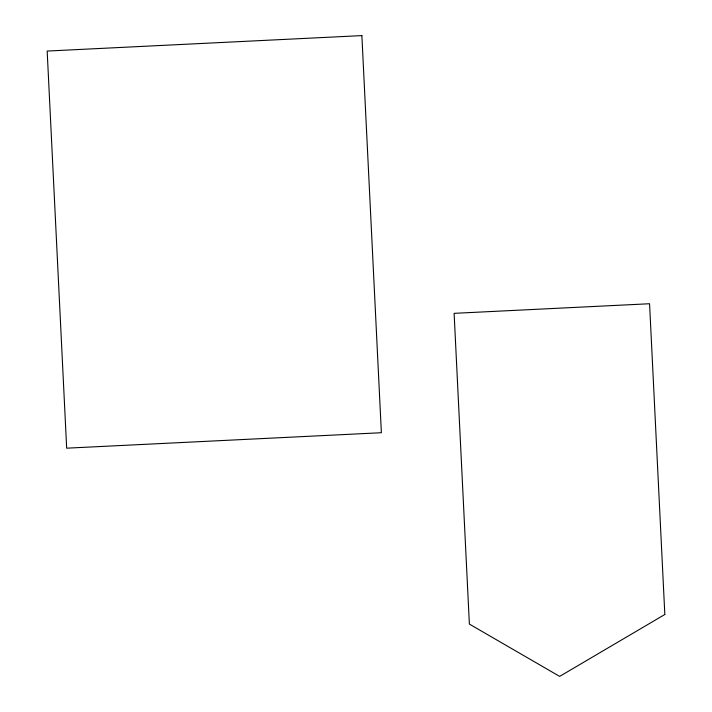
<?xml version="1.0" encoding="UTF-8"?>
<svg xmlns="http://www.w3.org/2000/svg" width="712" height="712" viewBox="0 0 712 712"><rect width="100%" height="100%" fill="white"/><g stroke="black" fill="none" stroke-linecap="round" stroke-linejoin="round"><path stroke-width="1.07" d="M664.83 614.483L559.65 676.4L469.377 624.086L454.114 313.342L649.567 303.739L664.83 614.483M361.874 35.6L47.17 51.059L66.67 448.177L381.374 432.718L361.874 35.6"/></g></svg>
